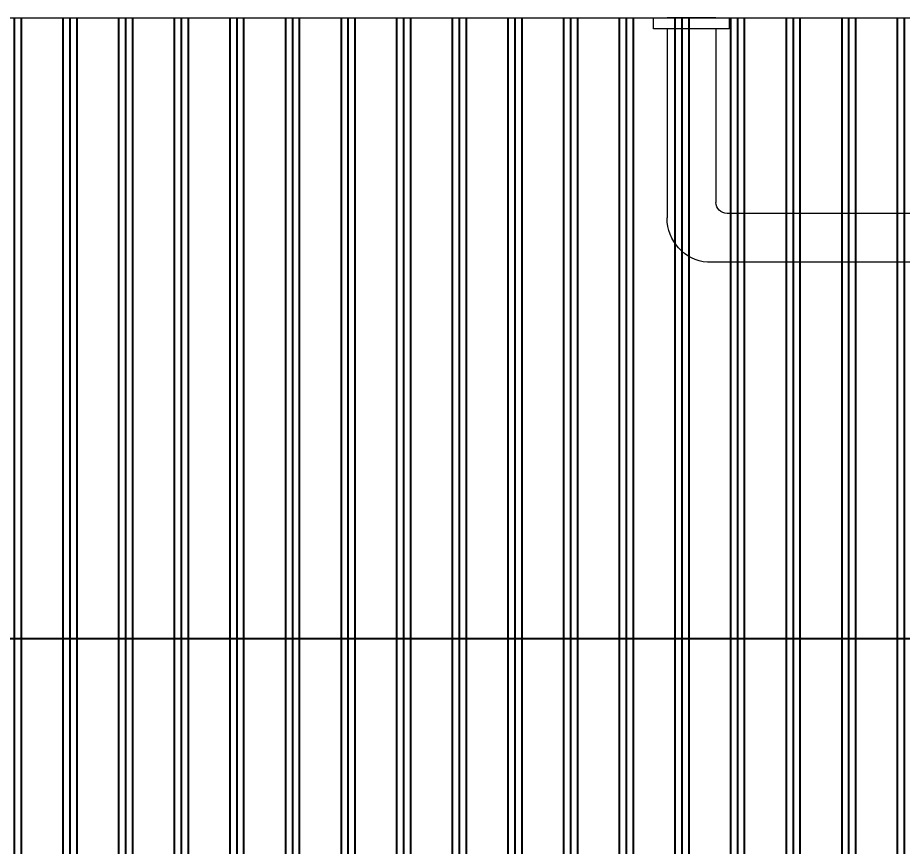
# Model space of a CAD drawing. Header units: millimetres. Extents: x -10942 to 92711, y -16583 to 30009.
# Drawn here: x 11598.3 to 11995.9, y 5852.1 to 6224.5 of the extents above; entities that cross this region are included whole.
import ezdxf

# ---------------------------------------------------------------- set-up
doc = ezdxf.new("R2010")
doc.units = ezdxf.units.MM
doc.header["$LTSCALE"] = 1000
doc.header["$MEASUREMENT"] = 0
for name, color, linetype in [('8', 8, 'Continuous'), ('P-BATHROOM ACCESSORIES', 7, 'Continuous'), ('P-FLOORING', 9, 'Continuous')]:
    doc.layers.add(name, color=color, linetype=linetype)
doc.layers.add('CQ Marble', color=6, linetype='Continuous', lineweight=0)
doc.styles.get("Standard").update_dxf_attribs({"font": 'arial.ttf'})
doc.dimstyles.new('chester 25', dxfattribs={"dimscale": 0.25, "dimtxt": 150, "dimasz": 100, "dimexe": 100, "dimexo": 20, "dimgap": 40, "dimtad": 0, "dimdec": 0, "dimzin": 0, "dimdsep": 46, "dimtxsty": 'Standard', "dimblk": 'DOT', "dimcen": 100, "dimclrd": 1, "dimclre": 1, "dimclrt": 3, "dimadec": 0, "dimazin": 0, "dimtfac": 1, "dimtdec": 0, "dimtofl": 0, "dimtmove": 0, "dimatfit": 3, "dimfxl": 1, "dimtolj": 1, "dimtzin": 0, "dimlwd": -1, "dimarcsym": 0})

# ---------------------------------------------------------------- blocks, each defined once
blk = doc.blocks.new('_Dot')
at = {"color": 0, "linetype": 'ByBlock', "lineweight": -2}
blk.add_line((-0.5, 0), (-1, 0), dxfattribs=at)
at = {"color": 0, "linetype": 'ByBlock', "const_width": 0.5}
blk.add_lwpolyline([(-0.25, 0, 1), (0.25, 0, 1)], format="xyb", close=True, dxfattribs=at)
blk = doc.blocks.new('*D245')
at = {"layer": '8', "color": 1, "lineweight": -2, "transparency": 16777216}
for p, q in [((11307.63, 5972.61), (11307.63, 5920.57)), ((12972.62, 5972.61), (12972.62, 5920.57))]:
    blk.add_line(p, q, dxfattribs=at)
at = {"layer": '8', "color": 1, "transparency": 16777216}
for p, q in [((11332.63, 5945.57), (12075.75, 5945.57)), ((12947.62, 5945.57), (12204.49, 5945.57))]:
    blk.add_line(p, q, dxfattribs=at)
at = {"layer": 'Defpoints', "color": 0, "transparency": 16777216}
for p in [(11307.63, 5977.61, 0), (12972.62, 5977.61, 0), (11307.63, 5945.57)]:
    blk.add_point(p, dxfattribs=at)
at = {"layer": '8', "color": 1, "transparency": 16777216, "xscale": 25, "yscale": 25, "zscale": 25, "rotation": 180}
blk.add_blockref('_Dot', (11307.63, 5945.57), dxfattribs=at)
at = {"layer": '8', "color": 1, "transparency": 16777216, "xscale": 25, "yscale": 25, "zscale": 25}
blk.add_blockref('_Dot', (12972.62, 5945.57), dxfattribs=at)
at = {"layer": '8', "color": 3, "transparency": 16777216, "insert": (12140.12, 5945.57), "char_height": 37.5, "attachment_point": 5}
blk.add_mtext('\\A1;1665', dxfattribs=at)
blk = doc.blocks.new('grab bar')
at = {"layer": 'P-BATHROOM ACCESSORIES', "color": 0, "lineweight": 0}
for p, q in [((483.734, -10218.789), (437.551, -10218.789)), ((435.734, -10229.28), (435.734, -10220.78)), ((435.734, -10223.947), (435.734, -10220.78)), ((483.034, -10220.98), (438.434, -10220.98)), ((438.551, -10220.98), (438.434, -10220.98)), ((437.934, -10229.28), (437.934, -10221.48)), ((437.934, -10223.947), (437.934, -10221.48)), ((437.934, -10229.78), (435.734, -10229.78))]:
    blk.add_line(p, q, dxfattribs=at)
blk.add_lwpolyline([(438.534, -10229.28), (435.134, -10229.28), (435.134, -10229.78), (438.534, -10229.78)], close=True, dxfattribs=at)
for centre, radius, start, end in [((437.734, -10220.78), 2, 95.2294, 180), ((438.434, -10221.48), 0.5, 90, 180), ((446.733, -10204.947), 18, 242.9637, 242.9658)]:
    blk.add_arc(centre, radius, start, end, dxfattribs=at)

msp = doc.modelspace()

# ---------------------------------------------------------------- hatches: boundary and pattern name
at = {"layer": '8'}
h = msp.add_hatch(dxfattribs=at)
h.set_pattern_fill('PLAST', color=8, scale=100, angle=90)
h.paths.add_polyline_path([(11307.63, 6224.53), (12972.62, 6224.53), (12972.62, 5067.31), (11307.63, 5067.31)])

# ---------------------------------------------------------------- linework, layer by layer
at = {"layer": 'CQ Marble', "elevation": 0}
msp.add_lwpolyline([(9722.63, 4947.02), (9747.63, 4946.95), (9747.62, 6024.44), (11157.63, 6024.45), (11157.63, 4967.29), (11307.63, 4967.29), (11307.63, 6224.53), (12972.62, 6224.54), (12972.64, 4919.56), (13097.65, 4919.56)], dxfattribs=at)
msp.add_lwpolyline([(11307.63, 6224.53), (12972.62, 6224.53), (12972.62, 5067.31), (11307.63, 5067.31)], close=True, dxfattribs=at)

# ---------------------------------------------------------------- block references
at = {"layer": 'P-FLOORING', "xscale": -10, "yscale": 10, "zscale": 10, "rotation": 180}
msp.add_blockref('grab bar', (7532.78, -96073.28, 0), dxfattribs=at)

# ---------------------------------------------------------------- dimensions: what is measured, and where the dimension line sits
at = {"layer": '8', "color": 2}
dim = msp.add_linear_dim(base=(11307.63, 5945.57), p1=(12972.62, 5977.61, 0), p2=(11307.63, 5977.61, 0), dimstyle='chester 25', dxfattribs=at)
dim.commit()
dim.dimension.update_dxf_attribs({"geometry": '*D245', "text_midpoint": (12140.12, 5945.57)})

doc.saveas('drawing.dxf')
